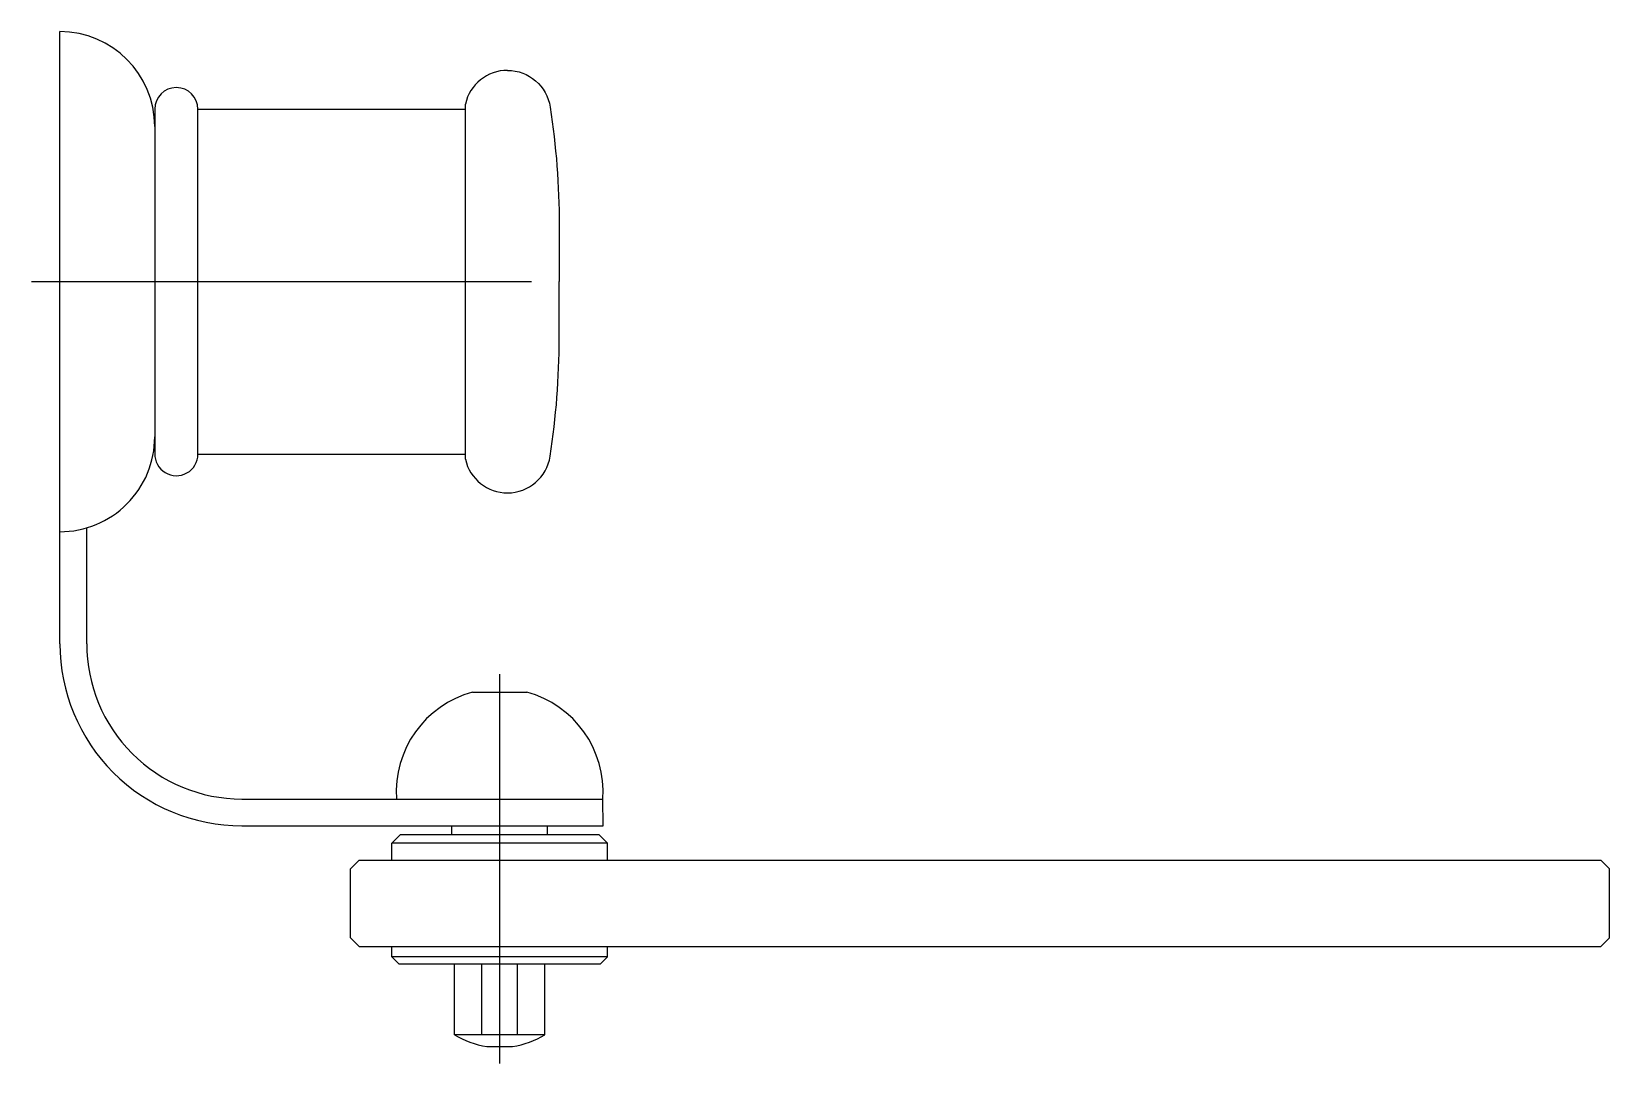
# Model space of a CAD drawing. Extents: x -583.839 to -583.655, y 0.801 to 0.92.
import ezdxf

# ---------------------------------------------------------------- set-up
doc = ezdxf.new("R2010")
doc.units = 0
doc.header["$LTSCALE"] = 0.2
doc.header["$MEASUREMENT"] = 0
doc.linetypes.add('AXES', pattern=[0.54, 0.3, -0.08, 0.08, -0.08])
doc.linetypes.add('CONTINU', pattern=[0])
doc.layers.get('0').update_dxf_attribs({"linetype": 'CONTINUOUS'})
doc.layers.add('DECA_EIXOS', color=5, linetype='AXES')

msp = doc.modelspace()

# ---------------------------------------------------------------- linework, layer by layer
at = {"linetype": 'CONTINU'}
for points in [[(-583.83537, 0.84926), (-583.83537, 0.92037)], [(-583.82435, 0.91136), (-583.82435, 0.87136)], [(-583.81934, 0.91136), (-583.78827, 0.91136)], [(-583.81934, 0.87129), (-583.81934, 0.91136)], [(-583.78827, 0.87069), (-583.78827, 0.91196)], [(-583.81934, 0.87129), (-583.78827, 0.87129)], [(-583.83226, 0.84926), (-583.83226, 0.86273)], [(-583.78744, 0.84365), (-583.78113, 0.84365)], [(-583.81423, 0.83123), (-583.7723, 0.83123)], [(-583.77226, 0.82812), (-583.7723, 0.83123)], [(-583.81423, 0.82812), (-583.77226, 0.82812)], [(-583.7968, 0.82612), (-583.7958, 0.82712)], [(-583.7958, 0.82712), (-583.77276, 0.82712)], [(-583.78984, 0.82712), (-583.78984, 0.82812)], [(-583.77872, 0.82712), (-583.77872, 0.82812)], [(-583.77276, 0.82712), (-583.77176, 0.82612)], [(-583.7968, 0.82412), (-583.7968, 0.82612)], [(-583.77176, 0.82612), (-583.7968, 0.82612)], [(-583.77176, 0.82412), (-583.77176, 0.82612)], [(-583.80161, 0.82311), (-583.80061, 0.82412)], [(-583.80161, 0.8151), (-583.80161, 0.82311)], [(-583.80061, 0.82412), (-583.65637, 0.82412)], [(-583.65637, 0.82412), (-583.65537, 0.82311)], [(-583.65537, 0.8151), (-583.65537, 0.82311)], [(-583.80161, 0.8151), (-583.80061, 0.8141)], [(-583.80061, 0.8141), (-583.65637, 0.8141)], [(-583.7968, 0.8129), (-583.7968, 0.8141)], [(-583.77176, 0.8129), (-583.77176, 0.8141)], [(-583.65637, 0.8141), (-583.65537, 0.8151)], [(-583.7968, 0.8129), (-583.796, 0.8121)], [(-583.77176, 0.8129), (-583.7968, 0.8129)], [(-583.796, 0.8121), (-583.77256, 0.8121)], [(-583.78954, 0.80386), (-583.78954, 0.8121)], [(-583.78636, 0.80386), (-583.78636, 0.8121)], [(-583.7822, 0.80386), (-583.7822, 0.8121)], [(-583.77902, 0.80386), (-583.77902, 0.8121)], [(-583.77256, 0.8121), (-583.77176, 0.8129)], [(-583.77902, 0.80386), (-583.78954, 0.80386)], [(-583.78579, 0.80248), (-583.78278, 0.80248)]]:
    msp.add_lwpolyline(points, dxfattribs=at)
for points in [[(-583.82435, 0.90936, 0.414206), (-583.83537, 0.92037)], [(-583.78338, 0.91587, 0.350178), (-583.78827, 0.91196)], [(-583.78338, 0.91587, -0.370145), (-583.77842, 0.91161, -0.038213), (-583.77737, 0.89789), (-583.77737, 0.89133)], [(-583.81934, 0.91136, 1), (-583.82435, 0.91136)], [(-583.78338, 0.86679, 0.370145), (-583.77842, 0.87104, 0.038213), (-583.77737, 0.88476), (-583.77737, 0.89133)], [(-583.83537, 0.86228, 0.414215), (-583.82435, 0.8733)], [(-583.82435, 0.87136, 1.014224), (-583.81934, 0.87129)], [(-583.78827, 0.87069, 0.350179), (-583.78338, 0.86679)], [(-583.83537, 0.84926, 0.414214), (-583.81423, 0.82812)], [(-583.83226, 0.84926, 0.414214), (-583.81423, 0.83123)], [(-583.78744, 0.84365, 0.357459), (-583.79627, 0.83123)], [(-583.7723, 0.83123, 0.357458), (-583.78113, 0.84365)], [(-583.78954, 0.80386, 0.100879), (-583.78579, 0.80248)], [(-583.78278, 0.80248, 0.100878), (-583.77902, 0.80386)]]:
    msp.add_lwpolyline(points, format="xyb", dxfattribs=at)
at = {"layer": 'DECA_EIXOS'}
for points in [[(-583.83866, 0.89133), (-583.78058, 0.89133)], [(-583.78428, 0.80052), (-583.78428, 0.84574)]]:
    msp.add_lwpolyline(points, dxfattribs=at)

doc.saveas('drawing.dxf')
